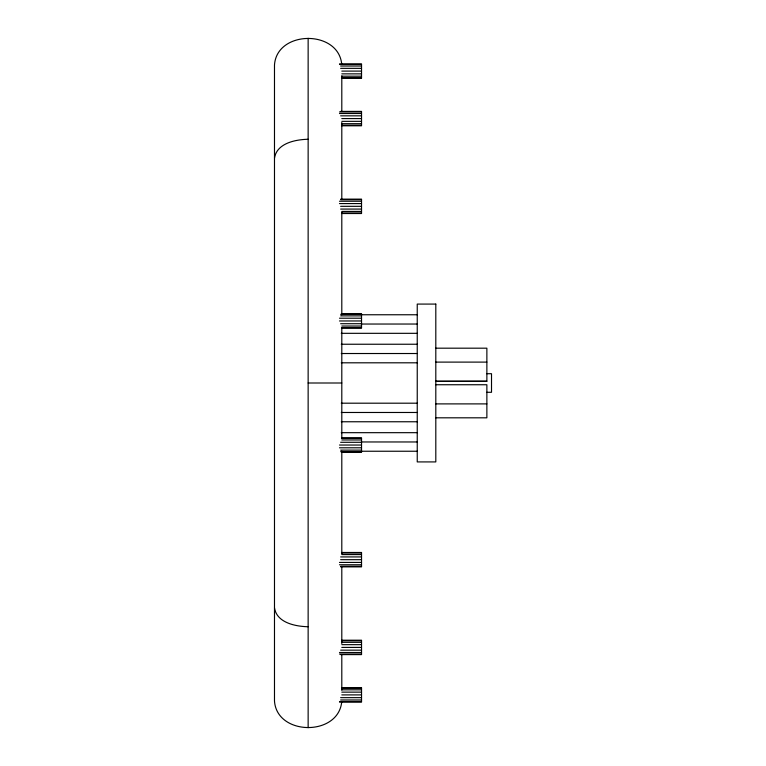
<?xml version="1.0" encoding="UTF-8"?>
<svg xmlns="http://www.w3.org/2000/svg" width="766" height="766" viewBox="0 0 766 766"><rect width="100%" height="100%" fill="white"/><g stroke="black" fill="none" stroke-linecap="round" stroke-linejoin="round"><path stroke-width="1.15" d="M341.693 702.049C338.084 736.557 276.794 735.877 274.487 701.005L274.487 64.995C276.794 30.123 338.084 29.443 341.693 63.951M274.487 158.131C276.775 143.175 295.475 139.536 308.143 139.259M339.482 63.913L361.533 63.913L361.533 78.304L341.799 78.304M339.482 64.459L361.533 64.459M340.64 66.02L361.533 66.02M340.64 68.346L361.533 68.346M341.799 71.104L361.533 71.104M341.799 73.862L361.533 73.862M341.799 76.188L361.533 76.188M341.799 77.749L361.533 77.749M340.64 111.396L361.533 111.396L361.533 125.787L341.799 125.787M339.482 111.941L361.533 111.941M339.482 113.502L361.533 113.502M340.64 115.838L361.533 115.838M341.799 118.586L361.533 118.586M341.799 121.344L361.533 121.344M341.799 123.68L361.533 123.68M341.799 125.231L361.533 125.231M340.64 199.131L361.533 199.131L361.533 213.523L341.799 213.523M340.64 199.677L361.533 199.677M339.482 201.238L361.533 201.238M339.482 203.574L361.533 203.574M340.64 206.322L361.533 206.322M340.64 209.08L361.533 209.08M341.799 211.416L361.533 211.416M341.799 212.977L361.533 212.977M341.799 313.763L361.533 313.763L361.533 328.154L341.799 328.154M340.64 314.309L361.533 314.309M361.447 314.759L417.24 314.759M340.64 315.87L361.533 315.87M339.482 318.206L361.533 318.206M339.482 320.964L361.533 320.964M340.64 323.712L361.533 323.712M361.447 324.037L417.24 324.037M341.799 326.048L361.533 326.048M341.799 327.609L361.533 327.609M341.272 333.325L417.24 333.325M341.272 344.24L417.24 344.24M435.806 348.185L486.87 348.185L486.87 381.257L435.806 381.305M341.272 353.519L417.24 353.519M435.806 362.107L486.87 362.107M341.272 362.806L417.24 362.806M486.793 373.712L491.513 373.712L491.513 392.288L486.793 392.288M435.806 381.257L486.87 381.257M308.143 383L341.799 383M435.806 384.743L486.87 384.743L486.87 417.815L435.806 417.815M341.272 403.194L417.24 403.194M435.806 403.893L486.87 403.893M341.272 412.481L417.24 412.481M341.272 421.76L417.24 421.76M341.272 432.675L417.24 432.675M341.799 437.846L361.533 437.846L361.533 452.237L341.799 452.237M341.799 438.391L361.533 438.391M341.799 439.952L361.533 439.952M361.447 441.963L417.24 441.963M340.64 442.288L361.533 442.288M339.482 445.036L361.533 445.036M339.482 447.794L361.533 447.794M340.64 450.13L361.533 450.13M361.447 451.241L417.24 451.241M340.64 451.691L361.533 451.691M341.799 552.477L361.533 552.477L361.533 566.869L340.64 566.869M341.799 553.023L361.533 553.023M341.799 554.584L361.533 554.584M340.64 556.92L361.533 556.92M340.64 559.678L361.533 559.678M339.482 562.426L361.533 562.426M339.482 564.762L361.533 564.762M340.64 566.323L361.533 566.323M341.799 640.213L361.533 640.213L361.533 654.604L340.64 654.604M341.799 640.769L361.533 640.769M341.799 642.32L361.533 642.32M341.799 644.656L361.533 644.656M341.799 647.414L361.533 647.414M340.64 650.162L361.533 650.162M339.482 652.498L361.533 652.498M339.482 654.059L361.533 654.059M341.799 687.696L361.533 687.696L361.533 702.087L339.482 702.087M341.799 688.251L361.533 688.251M341.799 689.812L361.533 689.812M341.799 692.138L361.533 692.138M341.799 694.896L361.533 694.896M340.64 697.654L361.533 697.654M340.64 699.98L361.533 699.98M339.482 701.541L361.533 701.541M308.143 626.741C295.475 626.464 276.775 622.825 274.487 607.869M341.799 75.834L341.799 111.041M341.799 122.503L341.799 199.438M341.799 212.297L341.799 314.826M341.799 327.781L341.799 438.219M341.799 451.174L341.799 553.703M341.799 566.562L341.799 643.497M341.799 654.959L341.799 690.166M308.143 38.3L308.143 727.7M435.806 304.083L417.24 304.083L417.24 461.917L435.806 461.917L435.806 304.083"/></g></svg>
